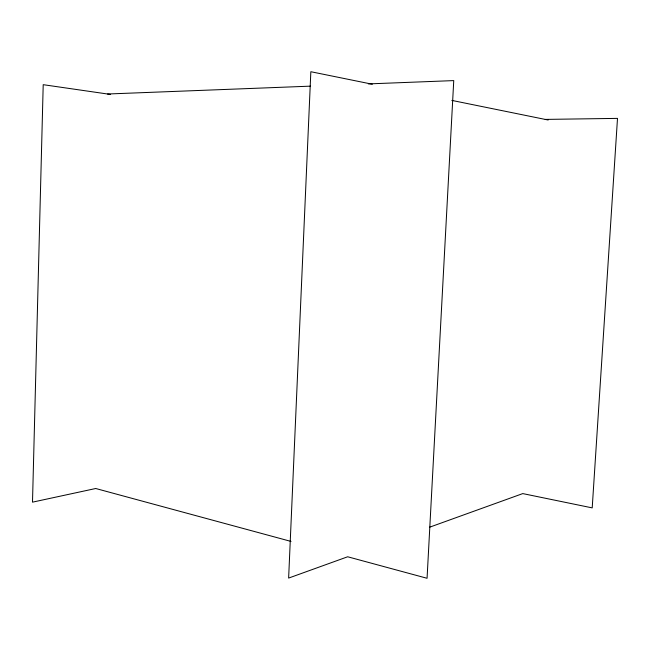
<?xml version="1.0" encoding="UTF-8"?>
<svg xmlns="http://www.w3.org/2000/svg" width="650" height="650" viewBox="0 0 650 650"><rect width="100%" height="100%" fill="white"/><g stroke="black" fill="none" stroke-linecap="round" stroke-linejoin="round"><path stroke-width="0.97" d="M429.512 527.239L522.762 493.594L592.207 507.886L617.5 118.381L545.212 119.405M107.583 94.006L310.489 86.149M368.322 83.907L453.749 80.6L427.066 578.281L347.677 556.774L288.632 578.077L310.838 71.719L372.336 84.232M110.597 94.445L43.209 84.679L32.5 502.157L95.729 488.507L291.037 541.426M451.823 100.401L548.186 120.014"/></g></svg>
